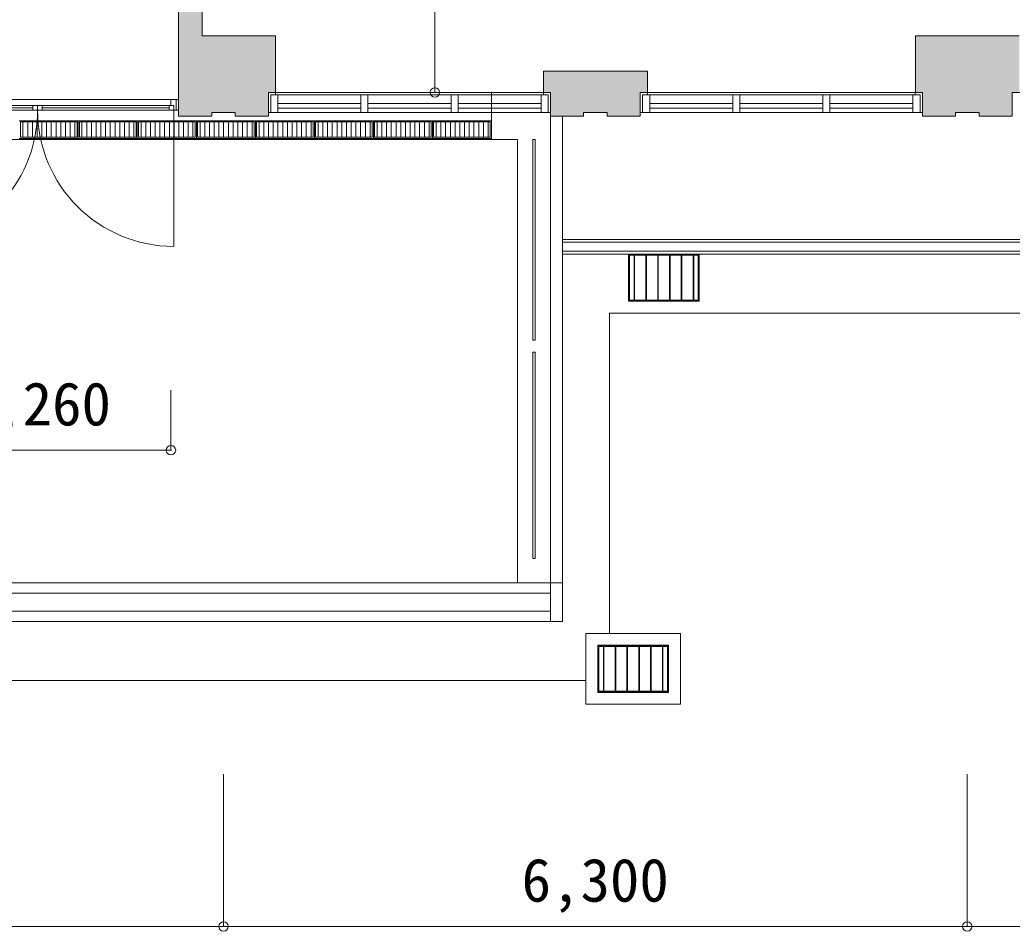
# Model space of a CAD drawing. Units: millimetres at full size, sheet at 1:200; details may follow other scales. Extents: x -96239 to 62349, y -170536 to 17264.
# Drawn here: x -28641 to -20236, y -106155 to -98431 of the extents above; entities that cross this region are included whole.
import ezdxf
from ezdxf.enums import TextEntityAlignment as Align

# ---------------------------------------------------------------- set-up
doc = ezdxf.new("R2010")
doc.units = ezdxf.units.MM
doc.header["$LTSCALE"] = 200
doc.header["$PDMODE"] = 32
doc.header["$PDSIZE"] = 80
for name, color, linetype, lineweight in [('0-1_躯体', 7, 'Continuous', 9), ('0-2_建具', 7, 'Continuous', 9), ('0-3_仕上', 4, 'Continuous', 5), ('0-5_設備機器', 7, 'Continuous', 9), ('0-6_寸法', 4, 'Continuous', 5), ('0-C_タイル・側溝', 7, 'Continuous', 9)]:
    doc.layers.add(name, color=color, linetype=linetype, lineweight=lineweight)
doc.styles.add('ＭＳ ゴシック', font='')
doc.styles.get('ＭＳ ゴシック').set_extended_font_data('MS Gothic')

msp = doc.modelspace()

# ---------------------------------------------------------------- linework, layer by layer
at = {"layer": '0-1_躯体'}
for p, q in [((-27296.1, -92241.2), (-27296.1, -99246.2)), ((-27096.1, -96661.2), (-27096.1, -98566.2)), ((-26476.1, -98566.2), (-27096.1, -98566.2)), ((-26476.1, -98566.2), (-26476.1, -99046.2)), ((-21056.1, -98566.2), (-21056.1, -99046.2)), ((-20176.1, -98566.2), (-21056.1, -98566.2)), ((-24206.1, -98866.2), (-24206.1, -99046.2)), ((-23326.1, -98866.2), (-24206.1, -98866.2)), ((-23326.1, -98866.2), (-23326.1, -99046.2)), ((-26536.1, -99046.2), (-24146.1, -99046.2)), ((-26536.1, -99046.2), (-26536.1, -99246.2)), ((-24646.1, -99046.2), (-24646.1, -99446.2)), ((-24146.1, -99046.2), (-24146.1, -100473.3)), ((-23386.1, -99246.2), (-23386.1, -99046.2)), ((-20996.1, -99046.2), (-23386.1, -99046.2)), ((-20996.1, -99046.2), (-20996.1, -99246.2)), ((-20236.1, -99246.2), (-20236.1, -99046.2)), ((-20236.1, -99046.2), (-17846.1, -99046.2)), ((-27296.1, -99106.2), (-29686.1, -99106.2)), ((-27296.1, -99246.2), (-27016.1, -99246.2)), ((-27016.1, -99216.2), (-27016.1, -99246.2)), ((-27016.1, -99216.2), (-26816.1, -99216.2)), ((-26816.1, -99216.2), (-26816.1, -99246.2)), ((-26536.1, -99246.2), (-26816.1, -99246.2)), ((-23866.1, -99246.2), (-24146.1, -99246.2)), ((-24046.1, -100346.2), (-24046.1, -99246.2)), ((-23866.1, -99246.2), (-23866.1, -99216.2)), ((-20716.1, -99246.2), (-20996.1, -99246.2)), ((-20516.1, -99216.2), (-20716.1, -99216.2)), ((-20716.1, -99246.2), (-20716.1, -99216.2)), ((-20516.1, -99246.2), (-20516.1, -99216.2)), ((-20516.1, -99246.2), (-20236.1, -99246.2)), ((-24426.1, -99446.2), (-34606.1, -99446.2)), ((-24426.1, -99446.2), (-24426.1, -103201.2)), ((-24046.1, -100291.2), (20613.9, -100291.2)), ((-24046.1, -100316.2), (20613.9, -100316.2)), ((-24046.1, -100346.2), (-24046.1, -100416.2)), ((-24146.1, -100416.2), (-24146.1, -103531.2)), ((-24046.1, -100391.2), (20613.9, -100391.2)), ((-24046.1, -100416.2), (20613.9, -100416.2)), ((-24146.1, -103201.2), (-34136.1, -103201.2)), ((-24146.1, -103441.2), (-34136.1, -103441.2)), ((-24146.1, -103531.2), (-34136.1, -103531.2))]:
    msp.add_line(p, q, dxfattribs=at)
for points in [[(-23386.1, -99246.2), (-23666.1, -99246.2), (-23666.1, -99216.2), (-23866.1, -99216.2)], [(-24146.1, -103291.2), (-34136.1, -103291.2), (-34136.1, -103201.2)]]:
    msp.add_lwpolyline(points, dxfattribs=at)
at = {"layer": '0-1_躯体', "color": 9}
for points in [[(-27096.1, -96661.2), (-27296.1, -96661.2), (-27096.1, -99246.2), (-27296.1, -99246.2)], [(-27296.1, -99106.2), (-27016.1, -99106.2), (-27296.1, -98566.2), (-27016.1, -98566.2)], [(-27016.1, -99216.2), (-26816.1, -99216.2), (-27016.1, -98566.2), (-26816.1, -98566.2)], [(-26476.1, -98566.2), (-26816.1, -98566.2), (-26476.1, -99046.2), (-26816.1, -99046.2)], [(-20176.1, -98566.2), (-21056.1, -98566.2), (-20176.1, -99046.2), (-21056.1, -99046.2)], [(-23326.1, -98866.2), (-24206.1, -98866.2), (-23326.1, -99046.2), (-24206.1, -99046.2)], [(-26816.1, -99246.2), (-26536.1, -99246.2), (-26816.1, -99046.2), (-26536.1, -99046.2)], [(-23866.1, -99246.2), (-23866.1, -99046.2), (-24146.1, -99246.2), (-24146.1, -99046.2)], [(-23666.1, -99216.2), (-23666.1, -99046.2), (-23866.1, -99216.2), (-23866.1, -99046.2)], [(-23666.1, -99246.2), (-23386, -99246.2), (-23666.1, -99046.2), (-23386, -99046.2)], [(-20716.1, -99246.2), (-20716.1, -99046.2), (-20996.1, -99246.2), (-20996.1, -99046.2)], [(-20516.1, -99216.2), (-20516.1, -99046.2), (-20716.1, -99216.2), (-20716.1, -99046.2)], [(-20516.1, -99246.2), (-20236.1, -99246.2), (-20516.1, -99046.2), (-20236.1, -99046.2)], [(-27016.1, -99246.2), (-27016.1, -99106.2), (-27296.1, -99246.2), (-27296.1, -99106.2)]]:
    msp.add_solid(points, dxfattribs=at)
at = {"layer": '0-2_建具'}
for p, q in [((-26536, -99046.2), (-24166.1, -99046.2)), ((-26536, -99046.2), (-26536, -99216.2)), ((-26516.1, -99216.2), (-26516.1, -99066.2)), ((-24166.1, -99066.2), (-26516.1, -99066.2)), ((-26476.1, -99046.2), (-26476.1, -99066.2)), ((-26456.1, -99216.2), (-26456.1, -99066.2)), ((-25752.4, -99216.2), (-25752.4, -99066.2)), ((-25692.4, -99216.2), (-25692.4, -99066.2)), ((-24989.1, -99216.2), (-24989.1, -99066.2)), ((-24929.1, -99216.2), (-24929.1, -99066.2)), ((-24226.1, -99216.2), (-24226.1, -99066.2)), ((-24146.2, -99046.2), (-24206.2, -99046.2)), ((-24206.2, -99066.2), (-24206.2, -99046.2)), ((-24166.1, -99216.2), (-24166.1, -99066.2)), ((-24146.2, -99046.2), (-24146.2, -99216.2)), ((-23386, -99046.2), (-21016.1, -99046.2)), ((-23386, -99046.2), (-23386, -99216.2)), ((-23366.1, -99216.2), (-23366.1, -99066.2)), ((-21016.1, -99066.2), (-23366.1, -99066.2)), ((-23326.1, -99046.2), (-23326.1, -99066.2)), ((-23306.1, -99216.2), (-23306.1, -99066.2)), ((-22602.4, -99216.2), (-22602.4, -99066.2)), ((-22542.4, -99216.2), (-22542.4, -99066.2)), ((-21839.1, -99216.2), (-21839.1, -99066.2)), ((-21779.1, -99216.2), (-21779.1, -99066.2)), ((-21076.1, -99216.2), (-21076.1, -99066.2)), ((-20996.2, -99046.2), (-21056.2, -99046.2)), ((-21056.2, -99066.2), (-21056.2, -99046.2)), ((-21016.1, -99216.2), (-21016.1, -99066.2)), ((-20996.2, -99046.2), (-20996.2, -99216.2)), ((-29646.1, -99156.2), (-27336.1, -99156.2)), ((-29606.1, -99176.2), (-28531.1, -99176.2)), ((-28531.1, -99196.2), (-28531.1, -99156.2)), ((-28531.1, -99196.2), (-28531.1, -99156.2)), ((-28491.1, -99196.2), (-28491.1, -99156.2)), ((-28491.1, -99196.2), (-28491.1, -99156.2)), ((-28451.1, -99196.2), (-28451.1, -99156.2)), ((-28451.1, -99176.2), (-27376.1, -99176.2)), ((-27376.1, -99196.2), (-27376.1, -99156.2)), ((-27361.1, -99156.2), (-27361.1, -99106.2)), ((-27361.1, -99106.2), (-27296.1, -99106.2)), ((-27316.1, -99196.2), (-27316.1, -99106.2)), ((-27296.1, -99196.2), (-27296.1, -99106.2)), ((-26456.1, -99141.2), (-25752.4, -99141.2)), ((-26456.1, -99178.7), (-25752.4, -99178.7)), ((-25692.4, -99141.2), (-24989.1, -99141.2)), ((-25692.4, -99178.7), (-24989.1, -99178.7)), ((-24226.1, -99141.2), (-24929.1, -99141.2)), ((-24226.1, -99178.7), (-24929.1, -99178.7)), ((-23306.1, -99141.2), (-22602.4, -99141.2)), ((-23306.1, -99178.7), (-22602.4, -99178.7)), ((-22542.4, -99141.2), (-21839.1, -99141.2)), ((-22542.4, -99178.7), (-21839.1, -99178.7)), ((-21076.1, -99141.2), (-21779.1, -99141.2)), ((-21076.1, -99178.7), (-21779.1, -99178.7)), ((-29653, -99196.2), (-27296.1, -99196.2)), ((-26500.8, -99216.2), (-26536, -99216.2)), ((-26500.8, -99216.2), (-24146.2, -99216.2)), ((-23350.8, -99216.2), (-23386, -99216.2)), ((-23350.8, -99216.2), (-20996.2, -99216.2))]:
    msp.add_line(p, q, dxfattribs=at)
at = {"layer": '0-2_建具', "color": 4, "lineweight": 5}
msp.add_line((-27336.1, -100351.2), (-27336.1, -99156.2), dxfattribs=at)
for centre, start, end in [((-29646.1, -99196.2), 270, 0), ((-27336.1, -99196.2), 180, 270)]:
    msp.add_arc(centre, 1155, start, end, dxfattribs=at)
at = {"layer": '0-3_仕上', "color": 7, "lineweight": 9}
for p, q in [((-28146.1, -99286.2), (-28646.1, -99286.2)), ((-28636.1, -99426.2), (-28636.1, -99296.2)), ((-28156.1, -99296.2), (-28636.1, -99296.2)), ((-28156.1, -99426.2), (-28156.1, -99296.2)), ((-28146.1, -99436.2), (-28146.1, -99286.2)), ((-28146.1, -99436.2), (-28146.1, -99286.2)), ((-27646.1, -99286.2), (-28146.1, -99286.2)), ((-28146.1, -99436.2), (-28146.1, -99286.2)), ((-28136.1, -99426.2), (-28136.1, -99296.2)), ((-27656.1, -99296.2), (-28136.1, -99296.2)), ((-27656.1, -99426.2), (-27656.1, -99296.2)), ((-27646.1, -99436.2), (-27646.1, -99286.2)), ((-27646.1, -99436.2), (-27646.1, -99286.2)), ((-27146.1, -99286.2), (-27646.1, -99286.2)), ((-27646.1, -99436.2), (-27646.1, -99286.2)), ((-27636.1, -99426.2), (-27636.1, -99296.2)), ((-27156.1, -99296.2), (-27636.1, -99296.2)), ((-27156.1, -99426.2), (-27156.1, -99296.2)), ((-27146.1, -99436.2), (-27146.1, -99286.2)), ((-27146.1, -99436.2), (-27146.1, -99286.2)), ((-26646.1, -99286.2), (-27146.1, -99286.2)), ((-27146.1, -99436.2), (-27146.1, -99286.2)), ((-27136.1, -99426.2), (-27136.1, -99296.2)), ((-26656.1, -99296.2), (-27136.1, -99296.2)), ((-26656.1, -99426.2), (-26656.1, -99296.2)), ((-26646.1, -99436.2), (-26646.1, -99286.2)), ((-26646.1, -99436.2), (-26646.1, -99286.2)), ((-26146.1, -99286.2), (-26646.1, -99286.2)), ((-26646.1, -99436.2), (-26646.1, -99286.2)), ((-26636.1, -99426.2), (-26636.1, -99296.2)), ((-26156.1, -99296.2), (-26636.1, -99296.2)), ((-26156.1, -99426.2), (-26156.1, -99296.2)), ((-26146.1, -99436.2), (-26146.1, -99286.2)), ((-26146.1, -99436.2), (-26146.1, -99286.2)), ((-25646.1, -99286.2), (-26146.1, -99286.2)), ((-26146.1, -99436.2), (-26146.1, -99286.2)), ((-26136.1, -99426.2), (-26136.1, -99296.2)), ((-25656.1, -99296.2), (-26136.1, -99296.2)), ((-25656.1, -99426.2), (-25656.1, -99296.2)), ((-25646.1, -99436.2), (-25646.1, -99286.2)), ((-25646.1, -99436.2), (-25646.1, -99286.2)), ((-25146.1, -99286.2), (-25646.1, -99286.2)), ((-25646.1, -99436.2), (-25646.1, -99286.2)), ((-25636.1, -99426.2), (-25636.1, -99296.2)), ((-25156.1, -99296.2), (-25636.1, -99296.2)), ((-25156.1, -99426.2), (-25156.1, -99296.2)), ((-25146.1, -99436.2), (-25146.1, -99286.2)), ((-25146.1, -99436.2), (-25146.1, -99286.2)), ((-24646.1, -99286.2), (-25146.1, -99286.2)), ((-25146.1, -99436.2), (-25146.1, -99286.2)), ((-25136.1, -99426.2), (-25136.1, -99296.2)), ((-24656.1, -99296.2), (-25136.1, -99296.2)), ((-24656.1, -99426.2), (-24656.1, -99296.2)), ((-24646.1, -99436.2), (-24646.1, -99286.2)), ((-28156.1, -99426.2), (-28636.1, -99426.2)), ((-27656.1, -99426.2), (-28136.1, -99426.2)), ((-27156.1, -99426.2), (-27636.1, -99426.2)), ((-26656.1, -99426.2), (-27136.1, -99426.2)), ((-26156.1, -99426.2), (-26636.1, -99426.2)), ((-25656.1, -99426.2), (-26136.1, -99426.2)), ((-25156.1, -99426.2), (-25636.1, -99426.2)), ((-24656.1, -99426.2), (-25136.1, -99426.2)), ((-28146.1, -99436.2), (-28646.1, -99436.2)), ((-27646.1, -99436.2), (-28146.1, -99436.2)), ((-27146.1, -99436.2), (-27646.1, -99436.2)), ((-26646.1, -99436.2), (-27146.1, -99436.2)), ((-26146.1, -99436.2), (-26646.1, -99436.2)), ((-25646.1, -99436.2), (-26146.1, -99436.2)), ((-25146.1, -99436.2), (-25646.1, -99436.2)), ((-24646.1, -99436.2), (-25146.1, -99436.2))]:
    msp.add_line(p, q, dxfattribs=at)
at = {"layer": '0-3_仕上'}
for p, q in [((-28614.7, -99296.2), (-28614.7, -99426.2)), ((-28574.7, -99296.2), (-28574.7, -99426.2)), ((-28534.7, -99296.2), (-28534.7, -99426.2)), ((-28494.7, -99296.2), (-28494.7, -99426.2)), ((-28454.7, -99296.2), (-28454.7, -99426.2)), ((-28414.7, -99296.2), (-28414.7, -99426.2)), ((-28374.7, -99296.2), (-28374.7, -99426.2)), ((-28334.7, -99296.2), (-28334.7, -99426.2)), ((-28294.7, -99296.2), (-28294.7, -99426.2)), ((-28254.7, -99296.2), (-28254.7, -99426.2)), ((-28214.7, -99296.2), (-28214.7, -99426.2)), ((-28174.7, -99296.2), (-28174.7, -99426.2)), ((-28114.7, -99296.2), (-28114.7, -99426.2)), ((-28074.7, -99296.2), (-28074.7, -99426.2)), ((-28034.7, -99296.2), (-28034.7, -99426.2)), ((-27994.7, -99296.2), (-27994.7, -99426.2)), ((-27954.7, -99296.2), (-27954.7, -99426.2)), ((-27914.7, -99296.2), (-27914.7, -99426.2)), ((-27874.7, -99296.2), (-27874.7, -99426.2)), ((-27834.7, -99296.2), (-27834.7, -99426.2)), ((-27794.7, -99296.2), (-27794.7, -99426.2)), ((-27754.7, -99296.2), (-27754.7, -99426.2)), ((-27714.7, -99296.2), (-27714.7, -99426.2)), ((-27674.7, -99296.2), (-27674.7, -99426.2)), ((-27614.7, -99296.2), (-27614.7, -99426.2)), ((-27574.7, -99296.2), (-27574.7, -99426.2)), ((-27534.7, -99296.2), (-27534.7, -99426.2)), ((-27494.7, -99296.2), (-27494.7, -99426.2)), ((-27454.7, -99296.2), (-27454.7, -99426.2)), ((-27414.7, -99296.2), (-27414.7, -99426.2)), ((-27374.7, -99296.2), (-27374.7, -99426.2)), ((-27334.7, -99296.2), (-27334.7, -99426.2)), ((-27294.7, -99296.2), (-27294.7, -99426.2)), ((-27254.7, -99296.2), (-27254.7, -99426.2)), ((-27214.7, -99296.2), (-27214.7, -99426.2)), ((-27174.7, -99296.2), (-27174.7, -99426.2)), ((-27114.7, -99296.2), (-27114.7, -99426.2)), ((-27074.7, -99296.2), (-27074.7, -99426.2)), ((-27034.7, -99296.2), (-27034.7, -99426.2)), ((-26994.7, -99296.2), (-26994.7, -99426.2)), ((-26954.7, -99296.2), (-26954.7, -99426.2)), ((-26914.7, -99296.2), (-26914.7, -99426.2)), ((-26874.7, -99296.2), (-26874.7, -99426.2)), ((-26834.7, -99296.2), (-26834.7, -99426.2)), ((-26794.7, -99296.2), (-26794.7, -99426.2)), ((-26754.7, -99296.2), (-26754.7, -99426.2)), ((-26714.7, -99296.2), (-26714.7, -99426.2)), ((-26674.7, -99296.2), (-26674.7, -99426.2)), ((-26614.7, -99296.2), (-26614.7, -99426.2)), ((-26574.7, -99296.2), (-26574.7, -99426.2)), ((-26534.7, -99296.2), (-26534.7, -99426.2)), ((-26494.7, -99296.2), (-26494.7, -99426.2)), ((-26454.7, -99296.2), (-26454.7, -99426.2)), ((-26414.7, -99296.2), (-26414.7, -99426.2)), ((-26374.7, -99296.2), (-26374.7, -99426.2)), ((-26334.7, -99296.2), (-26334.7, -99426.2)), ((-26294.7, -99296.2), (-26294.7, -99426.2)), ((-26254.7, -99296.2), (-26254.7, -99426.2)), ((-26214.7, -99296.2), (-26214.7, -99426.2)), ((-26174.7, -99296.2), (-26174.7, -99426.2)), ((-26114.7, -99296.2), (-26114.7, -99426.2)), ((-26074.7, -99296.2), (-26074.7, -99426.2)), ((-26034.7, -99296.2), (-26034.7, -99426.2)), ((-25994.7, -99296.2), (-25994.7, -99426.2)), ((-25954.7, -99296.2), (-25954.7, -99426.2)), ((-25914.7, -99296.2), (-25914.7, -99426.2)), ((-25874.7, -99296.2), (-25874.7, -99426.2)), ((-25834.7, -99296.2), (-25834.7, -99426.2)), ((-25794.7, -99296.2), (-25794.7, -99426.2)), ((-25754.7, -99296.2), (-25754.7, -99426.2)), ((-25714.7, -99296.2), (-25714.7, -99426.2)), ((-25674.7, -99296.2), (-25674.7, -99426.2)), ((-25614.7, -99296.2), (-25614.7, -99426.2)), ((-25574.7, -99296.2), (-25574.7, -99426.2)), ((-25534.7, -99296.2), (-25534.7, -99426.2)), ((-25494.7, -99296.2), (-25494.7, -99426.2)), ((-25454.7, -99296.2), (-25454.7, -99426.2)), ((-25414.7, -99296.2), (-25414.7, -99426.2)), ((-25374.7, -99296.2), (-25374.7, -99426.2)), ((-25334.7, -99296.2), (-25334.7, -99426.2)), ((-25294.7, -99296.2), (-25294.7, -99426.2)), ((-25254.7, -99296.2), (-25254.7, -99426.2)), ((-25214.7, -99296.2), (-25214.7, -99426.2)), ((-25174.7, -99296.2), (-25174.7, -99426.2)), ((-25114.7, -99296.2), (-25114.7, -99426.2)), ((-25074.7, -99296.2), (-25074.7, -99426.2)), ((-25034.7, -99296.2), (-25034.7, -99426.2)), ((-24994.7, -99296.2), (-24994.7, -99426.2)), ((-24954.7, -99296.2), (-24954.7, -99426.2)), ((-24914.7, -99296.2), (-24914.7, -99426.2)), ((-24874.7, -99296.2), (-24874.7, -99426.2)), ((-24834.7, -99296.2), (-24834.7, -99426.2)), ((-24794.7, -99296.2), (-24794.7, -99426.2)), ((-24754.7, -99296.2), (-24754.7, -99426.2)), ((-24714.7, -99296.2), (-24714.7, -99426.2)), ((-24674.7, -99296.2), (-24674.7, -99426.2))]:
    msp.add_line(p, q, dxfattribs=at)
at = {"layer": '0-5_設備機器'}
for p, q in [((-24046.1, -99246.2), (-24146.1, -99246.2)), ((-24146.1, -99246.2), (-24146.1, -103201.2)), ((-24046.1, -99246.2), (-24046.1, -103201.2)), ((-24276.1, -99446.2), (-24296.1, -99446.2)), ((-24296.1, -99446.2), (-24296.1, -101146.2)), ((-24276.1, -99446.2), (-24276.1, -101146.2)), ((-24276.1, -101146.2), (-24296.1, -101146.2)), ((-24276.1, -101246.2), (-24296.1, -101246.2)), ((-24296.1, -101246.2), (-24296.1, -102996.2)), ((-24276.1, -101246.2), (-24276.1, -102996.2)), ((-24276.1, -102996.2), (-24296.1, -102996.2)), ((-24046.1, -103201.2), (-24146.1, -103201.2))]:
    msp.add_line(p, q, dxfattribs=at)
at = {"layer": '0-6_寸法'}
for p, q in [((-25125.4, -99046.2), (-25125.4, -92441.2)), ((-27361.1, -102078.8), (-27361.1, -101570.3)), ((-27361.1, -102078.8), (-29621.1, -102078.8)), ((-26916.1, -106114.7), (-26916.1, -104824.5)), ((-20616.1, -106114.7), (-20616.1, -104824.5)), ((-33216.1, -106114.7), (-26916.1, -106114.7)), ((-26916.1, -106114.7), (-20616.1, -106114.7)), ((-20616.1, -106114.7), (-14316.1, -106114.7))]:
    msp.add_line(p, q, dxfattribs=at)
for p in [(-25125.4, -99046.2), (-27361.1, -102078.8), (-26916.1, -106114.7), (-20616.1, -106114.7)]:
    msp.add_point(p, dxfattribs=at)
at = {"layer": '0-C_タイル・側溝'}
for p, q in [((-24046.1, -100416.2), (20613.9, -100416.2)), ((-42733.5, -103531.2), (-24046.1, -103531.2)), ((-23846.1, -103631.2), (-23846.1, -104231.2)), ((-23846.1, -104031.2), (-42749.6, -104031.2)), ((-23846.1, -104231.2), (-23046.1, -104231.2))]:
    msp.add_line(p, q, dxfattribs=at)
at = {"layer": '0-C_タイル・側溝', "color": 4, "lineweight": 5}
for p, q in [((-23486.1, -100416.2), (-22886.1, -100416.2)), ((-23481.1, -100421.2), (-23481.1, -100811.2)), ((-23481.1, -100421.2), (-22891.1, -100421.2)), ((-23476.1, -100426.2), (-23476.1, -100806.2)), ((-23476.1, -100426.2), (-22923.4, -100426.2)), ((-23438.6, -100426.2), (-23438.6, -100806.2)), ((-23433.6, -100426.2), (-23433.6, -100806.2)), ((-23338.6, -100426.2), (-23338.6, -100806.2)), ((-23333.6, -100426.2), (-23333.6, -100806.2)), ((-23238.6, -100426.2), (-23238.6, -100806.2)), ((-23233.6, -100426.2), (-23233.6, -100806.2)), ((-23138.6, -100426.2), (-23138.6, -100806.2)), ((-23133.6, -100426.2), (-23133.6, -100806.2)), ((-23038.6, -100426.2), (-23038.6, -100806.2)), ((-23033.6, -100426.2), (-23033.6, -100806.2)), ((-22938.6, -100426.2), (-22938.6, -100806.2)), ((-22933.6, -100426.2), (-22896.1, -100426.2)), ((-22933.6, -100426.2), (-22933.6, -100806.2)), ((-22896.1, -100426.2), (-22896.1, -100806.2)), ((-22891.1, -100421.2), (-22891.1, -100811.2)), ((-22886.1, -100416.2), (-22886.1, -100816.2)), ((-23481.1, -100811.2), (-22891.1, -100811.2)), ((-23476.1, -100806.2), (-22919.2, -100806.2)), ((-22933.6, -100806.2), (-22896.1, -100806.2)), ((-23746.1, -103731.2), (-23146.1, -103731.2)), ((-23741.1, -103736.2), (-23741.1, -104126.2)), ((-23741.1, -103736.2), (-23151.1, -103736.2)), ((-23736.1, -103741.2), (-23736.1, -104121.2)), ((-23736.1, -103741.2), (-23183.4, -103741.2)), ((-23698.6, -103741.2), (-23698.6, -104121.2)), ((-23693.6, -103741.2), (-23693.6, -104121.2)), ((-23598.6, -103741.2), (-23598.6, -104121.2)), ((-23593.6, -103741.2), (-23593.6, -104121.2)), ((-23498.6, -103741.2), (-23498.6, -104121.2)), ((-23493.6, -103741.2), (-23493.6, -104121.2)), ((-23398.6, -103741.2), (-23398.6, -104121.2)), ((-23393.6, -103741.2), (-23393.6, -104121.2)), ((-23298.6, -103741.2), (-23298.6, -104121.2)), ((-23293.6, -103741.2), (-23293.6, -104121.2)), ((-23198.6, -103741.2), (-23198.6, -104121.2)), ((-23193.6, -103741.2), (-23156.1, -103741.2)), ((-23193.6, -103741.2), (-23193.6, -104121.2)), ((-23156.1, -103741.2), (-23156.1, -104121.2)), ((-23151.1, -103736.2), (-23151.1, -104126.2)), ((-23146.1, -103731.2), (-23146.1, -104131.2)), ((-23741.1, -104126.2), (-23151.1, -104126.2)), ((-23736.1, -104121.2), (-23179.2, -104121.2)), ((-23193.6, -104121.2), (-23156.1, -104121.2))]:
    msp.add_line(p, q, dxfattribs=at)
at = {"layer": '0-C_タイル・側溝'}
for points in [[(-24046.1, -100416.2), (-24046.1, -100417.2), (-24046.1, -103531.2)], [(20213.9, -100916.2), (-23646.1, -100916.2), (-23646.1, -103631.2)], [(-23846.1, -103631.2), (-23046.1, -103631.2), (-23046.1, -104231.2)], [(-23746.1, -104131.2), (-23146.1, -104131.2), (-23146.1, -103731.2), (-23746.1, -103731.2)]]:
    msp.add_lwpolyline(points, dxfattribs=at)
at = {"layer": '0-C_タイル・側溝', "color": 4, "lineweight": 5}
for points in [[(-23486.1, -100416.2), (-23486.1, -100816.2), (-22886.1, -100816.2)], [(-23746.1, -103731.2), (-23746.1, -104131.2), (-23146.1, -104131.2)]]:
    msp.add_lwpolyline(points, dxfattribs=at)

# ---------------------------------------------------------------- texts
at = {"layer": '0-6_寸法', "style": 'ＭＳ ゴシック'}
for s, p in [('2,260', (-29116.1, -101978.8)), ('6,300', (-24391.1, -106014.7))]:
    msp.add_text(s, height=366.6, dxfattribs=at).set_placement(p, align=Align.BOTTOM_LEFT)

doc.saveas('drawing.dxf')
